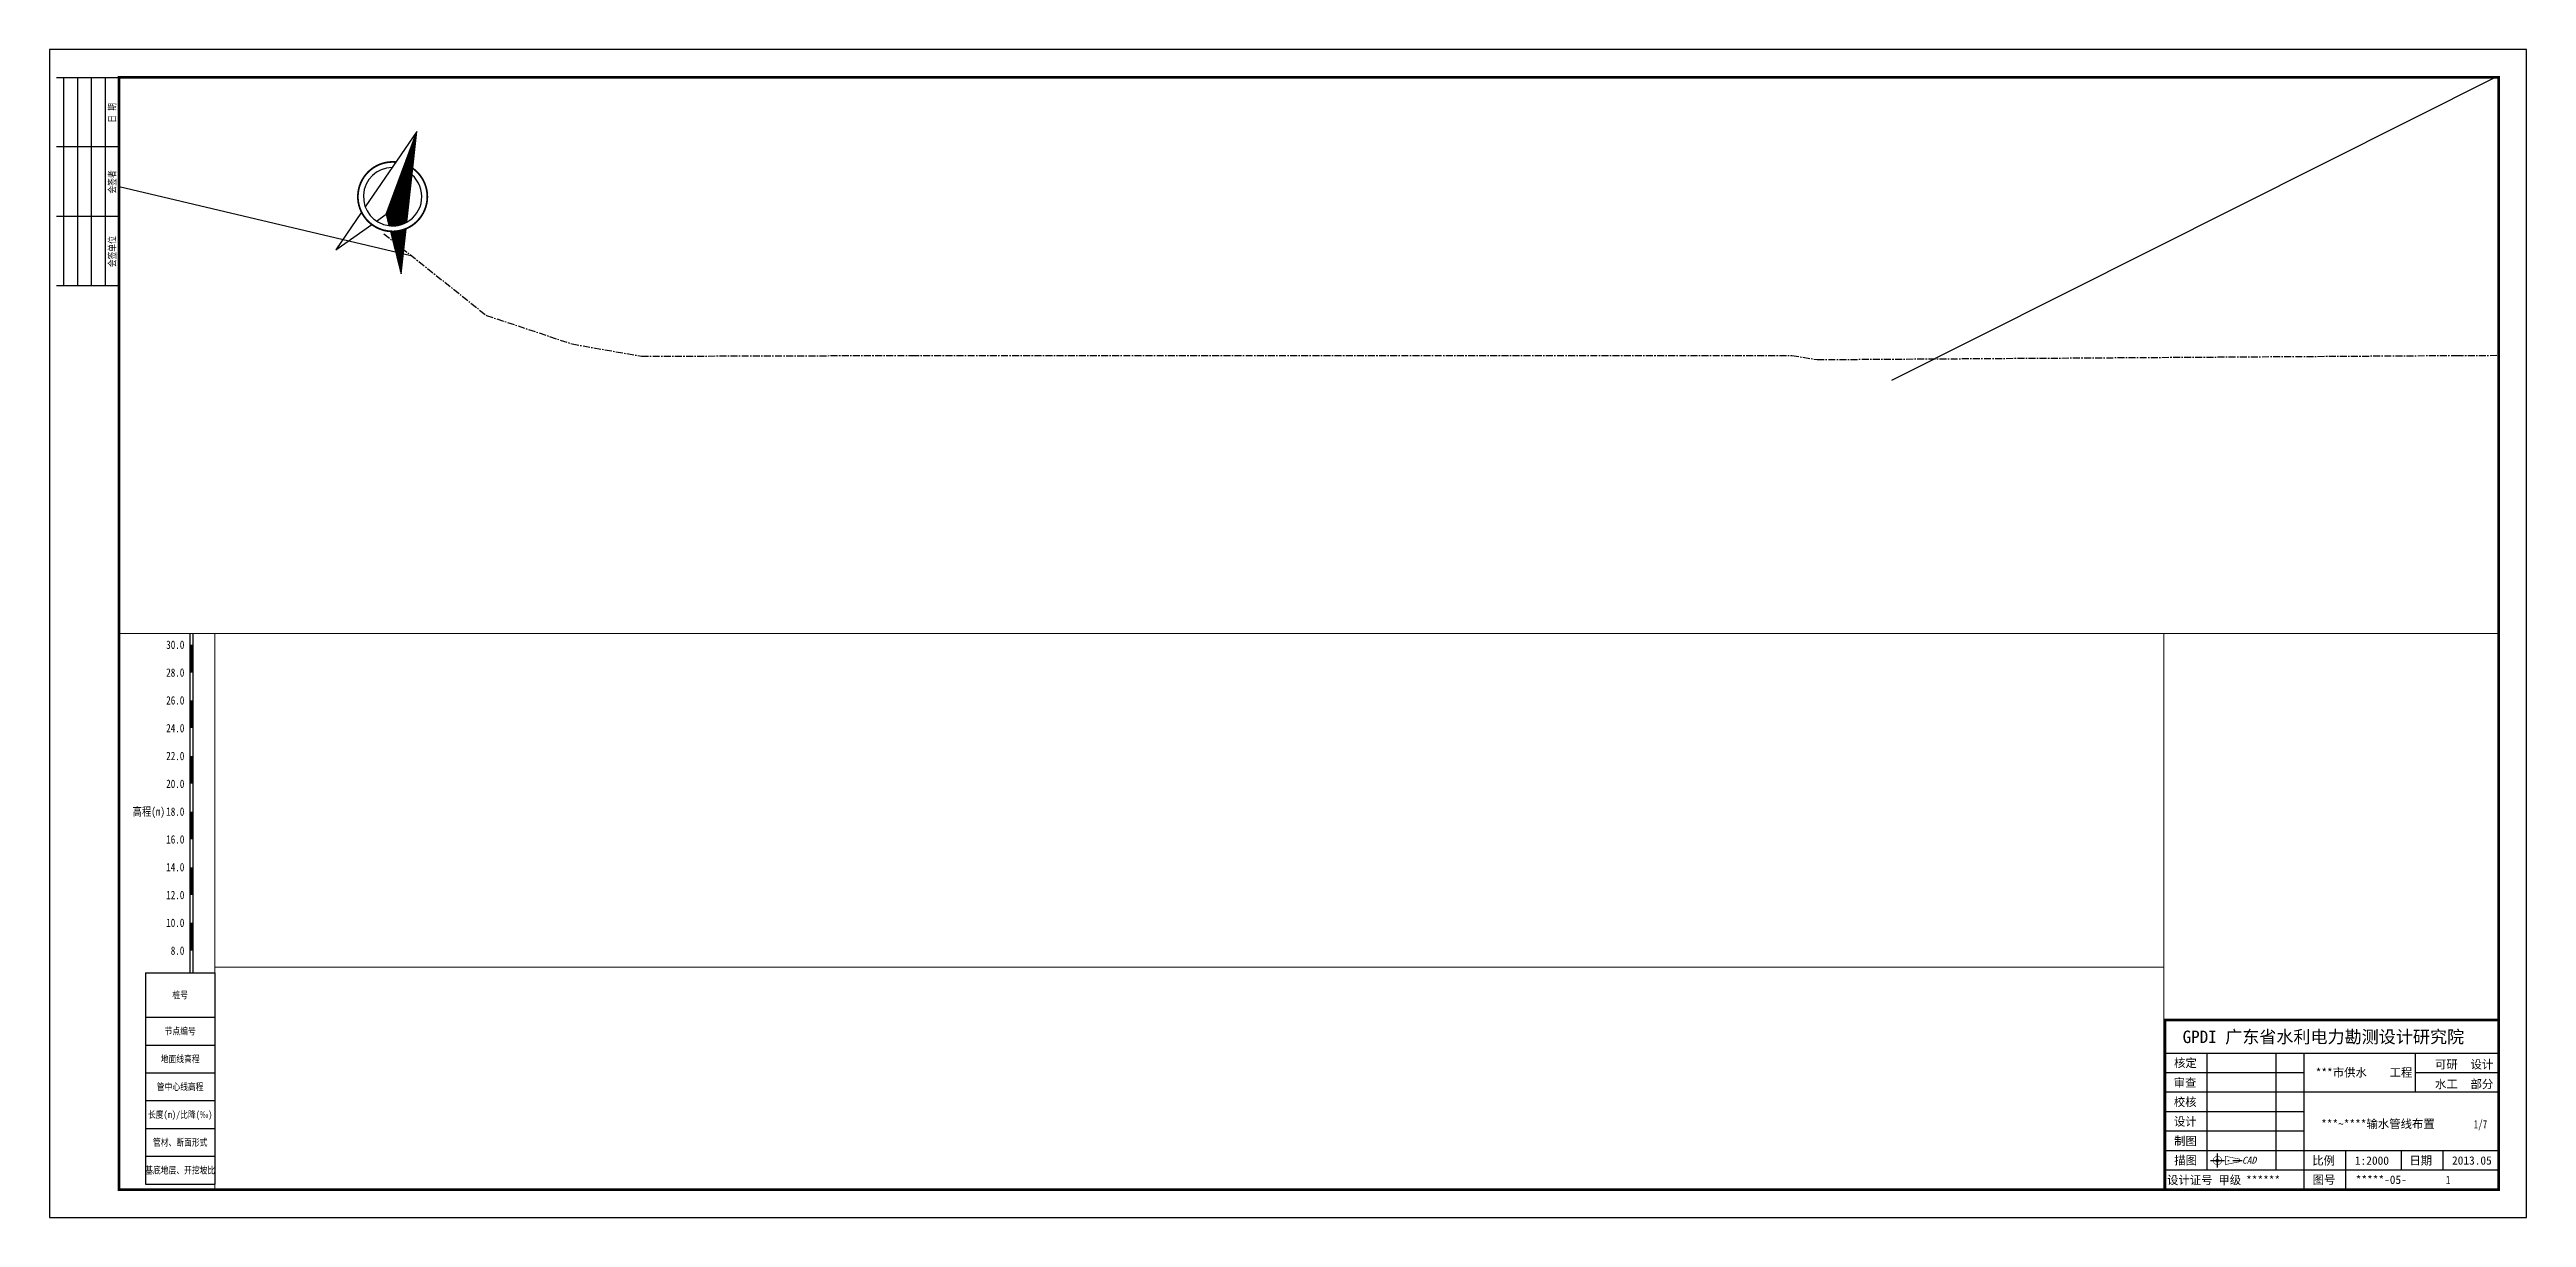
# Paper-space layout '1' of a CAD drawing. Header units: millimetres. Extents: x 0 to 891, y 0 to 420.
# The model-space entities are those that its viewports show. They can reach past a viewport. Long polylines and large blocks are cut down to what shows.
import ezdxf
from ezdxf.enums import TextEntityAlignment as Align

# ---------------------------------------------------------------- set-up
doc = ezdxf.new("R2010")
doc.units = ezdxf.units.MM
doc.linetypes.add('CENTER', pattern=[2, 1.25, -0.25, 0.25, -0.25])
for name, color, linetype in [('pipe_cen', 1, 'CENTER'), ('布局裁图', 3, 'Continuous'), ('附属设施', 2, 'Continuous')]:
    doc.layers.add(name, color=color, linetype=linetype)
doc.styles.add('FSD', font='')
doc.styles.add('HT', font='simhei.ttf', dxfattribs={"width": 0.8, "bigfont": 'hz.shx'})
doc.styles.get('FSD').set_extended_font_data('SimSun')

# ---------------------------------------------------------------- blocks, each defined once
blk = doc.blocks.new('sign')
at = {"color": 7}
for p, q in [((-20, 0), (-20, -75)), ((-15, 0), (-15, -75)), ((-10, 0), (-10, -75)), ((-5, 0), (-5, -75)), ((0, -25), (-22.5, -25)), ((0, -50), (-22.5, -50))]:
    blk.add_line(p, q, dxfattribs=at)
blk.add_lwpolyline([(-22.5, 0), (0, 0), (0, -75), (-22.5, -75)], dxfattribs=at)
at = {"color": 3, "style": 'FSD', "width": 0.8}
for s, p in [('日 期', (-1.24, -16.3)), ('会签者', (-1.2, -41.81)), ('会签单位', (-1.2, -68.28))]:
    blk.add_text(s, height=2.5, rotation=90, dxfattribs=at).set_placement(p)
blk = doc.blocks.new('图框')
at = {"color": 7, "ltscale": 8}
for p, q in [((761, 10), (761, 71)), ((881, 71), (881, 10))]:
    blk.add_line(p, q, dxfattribs=at)
at = {"color": 7}
for p, q in [((881, 59), (761, 59)), ((776, 59), (776, 17)), ((801, 17), (801, 59)), ((811, 10), (811, 59)), ((851, 59), (851, 45)), ((811, 52), (761, 52)), ((881, 45), (761, 45)), ((881, 52), (851, 52)), ((811, 38), (761, 38)), ((811, 31), (761, 31)), ((881, 24), (761, 24)), ((826, 10), (826, 24)), ((846, 17), (846, 24)), ((861, 17), (861, 24)), ((881, 17), (761, 17))]:
    blk.add_line(p, q, dxfattribs=at)
at = {"color": 1}
for p, q in [((777.36, 20.51), (782.36, 20.51)), ((779.86, 18.01), (779.86, 23.01)), ((783.61, 20.51), (784.11, 20.51)), ((785.36, 20.51), (788.7, 20.51))]:
    blk.add_line(p, q, dxfattribs=at)
blk.add_lwpolyline([(0, 0), (891, 0), (891, 420), (0, 420)], close=True)
at = {"const_width": 1}
blk.add_lwpolyline([(25, 10), (25, 410), (881, 410), (881, 10)], close=True, dxfattribs=at)
at = {"color": 7, "const_width": 1}
blk.add_lwpolyline([(761, 10), (761, 71), (881, 71), (881, 10)], close=True, dxfattribs=at)
at = {"color": 5, "const_width": 0.2}
for points in [[(781.35, 20.66, 39.991666), (781.36, 20.51, 0.025005)], [(780.45, 20.57, 39.991666), (780.46, 20.51, 0.025005)]]:
    blk.add_lwpolyline(points, format="xyb", close=True, dxfattribs=at)
blk.add_lwpolyline([(787.7, 20.01), (782.7, 19.01), (782.7, 22.01), (787.7, 21.01)], close=True, dxfattribs=at)
blk.add_blockref('sign', (25, 410))
at = {"color": 3, "style": 'HT'}
for s, height, p in [('GPDI 广东省水利电力勘测设计研究院', 4.5, (767.32, 62.71)), ('***市供水', 3, (815.18, 50.63)), ('工程', 3, (841.77, 50.63)), ('可研', 3, (858.09, 53.54)), ('设计', 3, (870.9, 53.54)), ('水工', 3, (858.09, 46.44)), ('部分', 3, (870.9, 46.44)), ('***~****输水管线布置', 3, (817.12, 32.13)), ('比例', 3, (813.95, 18.94)), ('1:2000', 3, (829.29, 18.94)), ('日期', 3, (848.89, 18.98)), ('2013.05', 3, (864.23, 18.98)), ('图号', 3, (814.08, 12.06)), ('*****-05-', 3, (829.59, 12.06))]:
    blk.add_text(s, height=height, dxfattribs=at).set_placement(p)
at = {"color": 3, "ltscale": 8, "style": 'HT'}
for s, p in [('核定', (764.23, 55.53)), ('审查', (764.08, 48.46)), ('校核', (764.15, 41.51)), ('设计', (764.16, 34.49)), ('制图', (764.25, 27.48)), ('描图', (764.31, 20.49))]:
    blk.add_text(s, height=3, dxfattribs=at).set_placement(p, align=Align.MIDDLE_LEFT)
at = {"color": 3, "style": 'HT', "oblique": 15}
blk.add_text('CAD', height=2.5, dxfattribs=at).set_placement((788.67, 19.33))
at = {"color": 3, "ltscale": 8, "style": 'HT'}
for s, p in [('设计证号 ', (761.71, 11.94)), ('甲级 ', (780.19, 11.94)), ('******', (790.15, 11.94))]:
    blk.add_text(s, height=3, dxfattribs=at).set_placement(p)
blk = doc.blocks.new('*X1')
at = {"color": 0}
for p, q in [((2.948, 5.027), (2.95, 5.029)), ((2.948, 5.013), (2.953, 5.017)), ((2.948, 4.999), (2.955, 5.006)), ((2.948, 4.985), (2.958, 4.995)), ((2.948, 4.97), (2.961, 4.983)), ((2.948, 4.956), (2.964, 4.972)), ((2.948, 4.942), (2.967, 4.961)), ((2.948, 4.928), (2.97, 4.949)), ((2.948, 4.914), (2.972, 4.938)), ((2.948, 4.9), (2.975, 4.927)), ((2.948, 4.886), (2.978, 4.916)), ((2.948, 4.871), (2.981, 4.904)), ((2.948, 4.857), (2.984, 4.893)), ((2.948, 4.843), (2.987, 4.882)), ((2.948, 4.829), (2.989, 4.87)), ((2.948, 4.815), (2.992, 4.859)), ((2.948, 4.801), (2.995, 4.848)), ((2.948, 4.787), (2.998, 4.836)), ((2.948, 4.772), (3.001, 4.825)), ((2.948, 4.758), (3.004, 4.814)), ((2.948, 4.744), (3.006, 4.802)), ((2.948, 4.73), (3.009, 4.791)), ((2.948, 4.716), (3.012, 4.78)), ((2.948, 4.702), (3.015, 4.768)), ((2.948, 4.688), (3.018, 4.757)), ((2.948, 4.673), (3.02, 4.746)), ((2.948, 4.659), (3.023, 4.735)), ((2.948, 4.645), (3.026, 4.723)), ((2.948, 4.631), (3.029, 4.712)), ((2.948, 4.617), (3.032, 4.701)), ((2.948, 4.603), (3.035, 4.689)), ((2.948, 4.589), (3.037, 4.678)), ((2.948, 4.574), (3.04, 4.667)), ((2.948, 4.56), (3.043, 4.655)), ((2.948, 4.546), (3.046, 4.644)), ((2.948, 4.532), (3.049, 4.633)), ((2.948, 4.518), (3.052, 4.621)), ((2.948, 4.504), (3.054, 4.61)), ((2.948, 4.49), (3.057, 4.599)), ((2.948, 4.475), (3.06, 4.587)), ((2.948, 4.461), (3.063, 4.576)), ((2.948, 4.447), (3.066, 4.565)), ((2.948, 4.433), (3.069, 4.554)), ((2.948, 4.419), (3.071, 4.542)), ((2.948, 4.405), (3.074, 4.531)), ((2.948, 4.391), (3.077, 4.52)), ((2.948, 4.376), (3.08, 4.508)), ((2.948, 4.362), (3.083, 4.497)), ((2.948, 4.348), (3.086, 4.486)), ((2.948, 4.334), (3.088, 4.474)), ((2.948, 4.32), (3.091, 4.463)), ((2.948, 4.306), (3.094, 4.452)), ((2.948, 4.292), (3.097, 4.44)), ((2.948, 4.277), (3.1, 4.429)), ((2.948, 4.263), (3.103, 4.418)), ((2.948, 4.249), (3.105, 4.406)), ((2.948, 4.235), (3.108, 4.395)), ((2.948, 4.221), (3.111, 4.384)), ((2.948, 4.207), (3.114, 4.372)), ((2.948, 4.193), (3.117, 4.361)), ((2.948, 4.178), (3.119, 4.35)), ((2.948, 4.164), (3.122, 4.339)), ((2.948, 4.15), (3.125, 4.327)), ((2.948, 4.136), (3.128, 4.316)), ((2.948, 4.122), (3.131, 4.305)), ((2.948, 4.108), (3.134, 4.293)), ((2.948, 4.094), (3.136, 4.282)), ((2.948, 4.079), (3.139, 4.271)), ((2.948, 4.065), (3.142, 4.259)), ((2.948, 4.051), (3.145, 4.248)), ((2.948, 4.037), (3.148, 4.237)), ((2.948, 4.023), (3.151, 4.225)), ((2.948, 4.009), (3.153, 4.214)), ((2.948, 3.995), (3.156, 4.203)), ((2.948, 3.98), (3.159, 4.191)), ((2.948, 3.966), (3.162, 4.18)), ((2.948, 3.952), (3.165, 4.169)), ((2.948, 3.938), (3.168, 4.158)), ((2.948, 3.924), (3.17, 4.146)), ((2.948, 3.91), (3.173, 4.135)), ((2.948, 3.896), (3.176, 4.124)), ((2.948, 3.881), (3.179, 4.112)), ((2.948, 3.867), (3.182, 4.101)), ((2.948, 3.853), (3.185, 4.09)), ((2.948, 3.839), (3.187, 4.078)), ((2.948, 3.825), (3.19, 4.067)), ((2.948, 3.811), (3.193, 4.056)), ((2.948, 3.797), (3.196, 4.044)), ((2.948, 3.782), (3.199, 4.033)), ((2.948, 3.768), (3.202, 4.022)), ((2.953, 3.759), (3.204, 4.01)), ((2.958, 3.75), (3.207, 3.999)), ((2.964, 3.742), (3.21, 3.988)), ((2.97, 3.733), (3.213, 3.977)), ((2.976, 3.725), (3.216, 3.965)), ((2.981, 3.717), (3.218, 3.954)), ((2.987, 3.708), (3.221, 3.943)), ((2.993, 3.7), (3.224, 3.931)), ((2.999, 3.691), (3.227, 3.92)), ((3.004, 3.683), (3.23, 3.909)), ((3.01, 3.675), (3.233, 3.897)), ((3.016, 3.666), (3.235, 3.886)), ((3.022, 3.658), (3.238, 3.875)), ((3.027, 3.65), (3.241, 3.863)), ((3.033, 3.641), (3.244, 3.852)), ((3.039, 3.633), (3.247, 3.841)), ((3.048, 3.627), (3.25, 3.829)), ((3.067, 3.633), (3.252, 3.818)), ((3.088, 3.639), (3.255, 3.807)), ((3.111, 3.648), (3.258, 3.795)), ((3.137, 3.66), (3.261, 3.784)), ((3.169, 3.679), (3.264, 3.773)), ((3.223, 3.718), (3.266, 3.76))]:
    blk.add_line(p, q, dxfattribs=at)
blk = doc.blocks.new('*X0')
at = {"color": 0}
for p, q in [((3.102, 3.54), (3.132, 3.57)), ((3.108, 3.532), (3.157, 3.581)), ((3.114, 3.524), (3.185, 3.595)), ((3.119, 3.515), (3.219, 3.615)), ((3.125, 3.507), (3.276, 3.658)), ((3.131, 3.498), (3.292, 3.66)), ((3.137, 3.49), (3.295, 3.648)), ((3.142, 3.482), (3.298, 3.637)), ((3.148, 3.473), (3.301, 3.626)), ((3.154, 3.465), (3.303, 3.614)), ((3.16, 3.457), (3.306, 3.603)), ((3.165, 3.448), (3.309, 3.592)), ((3.171, 3.44), (3.312, 3.581)), ((3.177, 3.431), (3.315, 3.569)), ((3.096, 3.549), (3.11, 3.562)), ((3.183, 3.423), (3.317, 3.558)), ((3.188, 3.415), (3.32, 3.547)), ((3.194, 3.406), (3.323, 3.535)), ((3.2, 3.398), (3.326, 3.524)), ((3.206, 3.389), (3.329, 3.513)), ((3.211, 3.381), (3.332, 3.501)), ((3.217, 3.373), (3.334, 3.49)), ((3.223, 3.364), (3.337, 3.479)), ((3.229, 3.356), (3.34, 3.467)), ((3.234, 3.347), (3.343, 3.456)), ((3.24, 3.339), (3.346, 3.445)), ((3.246, 3.331), (3.349, 3.433)), ((3.252, 3.322), (3.351, 3.422)), ((3.257, 3.314), (3.354, 3.411)), ((3.263, 3.305), (3.357, 3.4)), ((3.269, 3.297), (3.36, 3.388)), ((3.275, 3.289), (3.363, 3.377)), ((3.28, 3.28), (3.366, 3.366)), ((3.286, 3.272), (3.368, 3.354)), ((3.292, 3.263), (3.371, 3.343)), ((3.298, 3.255), (3.374, 3.332)), ((3.303, 3.247), (3.377, 3.32)), ((3.309, 3.238), (3.38, 3.309)), ((3.315, 3.23), (3.383, 3.298)), ((3.321, 3.222), (3.385, 3.286)), ((3.326, 3.213), (3.388, 3.275)), ((3.332, 3.205), (3.391, 3.264)), ((3.338, 3.196), (3.394, 3.252)), ((3.344, 3.188), (3.397, 3.241)), ((3.349, 3.18), (3.4, 3.23)), ((3.355, 3.171), (3.402, 3.218)), ((3.361, 3.163), (3.405, 3.207)), ((3.367, 3.154), (3.408, 3.196)), ((3.372, 3.146), (3.411, 3.185)), ((3.378, 3.138), (3.414, 3.173)), ((3.384, 3.129), (3.416, 3.162)), ((3.39, 3.121), (3.419, 3.151)), ((3.395, 3.112), (3.422, 3.139)), ((3.401, 3.104), (3.425, 3.128)), ((3.407, 3.096), (3.428, 3.117)), ((3.413, 3.087), (3.431, 3.105)), ((3.418, 3.079), (3.433, 3.094)), ((3.424, 3.07), (3.436, 3.083)), ((3.43, 3.062), (3.439, 3.071)), ((3.436, 3.054), (3.442, 3.06)), ((3.441, 3.045), (3.445, 3.049)), ((3.447, 3.037), (3.448, 3.037))]:
    blk.add_line(p, q, dxfattribs=at)
blk = doc.blocks.new('zbz')
for p, q in [((0, 0), (-0.318, -1.274)), ((0, -1.27), (0, 0)), ((0.318, -1.274), (0, 0)), ((-0.341, -1.365), (-0.5, -2)), ((-0.095, -1.409), (0, -1.27)), ((0, -1.27), (0.095, -1.409)), ((0.5, -2), (0.341, -1.365)), ((-0.5, -2), (-0.143, -1.479)), ((0.143, -1.479), (0.5, -2))]:
    blk.add_line(p, q)
at = {"const_width": 0.025}
for points in [[(-0.129, -0.517, 1.014443), (0.143, -1.479, 1.014443)], [(0.341, -1.365, 0.588844), (0.129, -0.517, 1.014443)], [(0.143, -1.479, 0.115834), (0.341, -1.365, 1.014443)]]:
    blk.add_lwpolyline(points, format="xyb", dxfattribs=at)
for start, end in [(111.2477, 283.0769), (319.3202, 68.7523), (283.0769, 319.3202)]:
    blk.add_arc((0, -1), 0.42, start, end)
for name in ['*X1', '*X0']:
    blk.add_blockref(name, (-2.948, -5.035))
blk = doc.blocks.new('指北针')
at = {"xscale": 25, "yscale": 25, "zscale": 25}
blk.add_blockref('zbz', (12.5, 50), dxfattribs=at)

msp = doc.modelspace()

# ---------------------------------------------------------------- linework, layer by layer
at = {"layer": 'pipe_cen'}
msp.add_lwpolyline([(39440674.434, 2548398.738), (39440763.897, 2548369.355), (39440828.862, 2548371.498), (39440878.8146, 2548380.6329), (39441061.085, 2548448.796), (39441654.556, 2548668.804), (39441672.7348, 2548672.34), (39442103.028, 2548835.059), (39442398.0185, 2548945.2458)], dxfattribs=at)
msp.add_lwpolyline([(39440674.434, 2548398.738), (39440763.897, 2548369.355), (39440828.862, 2548371.498), (39440878.8146, 2548380.6329), (39441061.085, 2548448.796), (39441654.556, 2548668.804), (39441672.7348, 2548672.34), (39442103.028, 2548835.059), (39442398.0185, 2548945.2458)], dxfattribs=at)
msp.add_lwpolyline([(39440674.434, 2548398.738), (39440763.897, 2548369.355), (39440828.862, 2548371.498), (39440878.8146, 2548380.6329), (39441061.085, 2548448.796), (39441654.556, 2548668.804), (39441672.7348, 2548672.34), (39442103.028, 2548835.059), (39442398.0185, 2548945.2458)], dxfattribs=at)
msp.add_lwpolyline([(39440674.434, 2548398.738), (39440763.897, 2548369.355), (39440828.862, 2548371.498), (39440878.8146, 2548380.6329), (39441061.085, 2548448.796), (39441654.556, 2548668.804), (39441672.7348, 2548672.34), (39442103.028, 2548835.059), (39442398.0185, 2548945.2458)], dxfattribs=at)
msp.add_lwpolyline([(39440674.434, 2548398.738), (39440763.897, 2548369.355), (39440828.862, 2548371.498), (39440878.8146, 2548380.6329), (39441061.085, 2548448.796), (39441654.556, 2548668.804), (39441672.7348, 2548672.34), (39442103.028, 2548835.059), (39442398.0185, 2548945.2458)], dxfattribs=at)
msp.add_lwpolyline([(39440674.434, 2548398.738), (39440763.897, 2548369.355), (39440828.862, 2548371.498), (39440878.8146, 2548380.6329), (39441061.085, 2548448.796), (39441654.556, 2548668.804), (39441672.7348, 2548672.34), (39442103.028, 2548835.059), (39442398.0185, 2548945.2458)], dxfattribs=at)
msp.add_lwpolyline([(39440674.434, 2548398.738), (39440763.897, 2548369.355), (39440828.862, 2548371.498), (39440878.8146, 2548380.6329), (39441061.085, 2548448.796), (39441654.556, 2548668.804), (39441672.7348, 2548672.34), (39442103.028, 2548835.059), (39442398.0185, 2548945.2458)], dxfattribs=at)
msp.add_lwpolyline([(39440674.434, 2548398.738), (39440763.897, 2548369.355), (39440828.862, 2548371.498), (39440878.8146, 2548380.6329), (39441061.085, 2548448.796), (39441654.556, 2548668.804), (39441672.7348, 2548672.34), (39442103.028, 2548835.059), (39442398.0185, 2548945.2458)], dxfattribs=at)
msp.add_lwpolyline([(39440674.434, 2548398.738), (39440763.897, 2548369.355), (39440828.862, 2548371.498), (39440878.8146, 2548380.6329), (39441061.085, 2548448.796), (39441654.556, 2548668.804), (39441672.7348, 2548672.34), (39442103.028, 2548835.059), (39442398.0185, 2548945.2458)], dxfattribs=at)
msp.add_lwpolyline([(39440674.434, 2548398.738), (39440763.897, 2548369.355), (39440828.862, 2548371.498), (39440878.8146, 2548380.6329), (39441061.085, 2548448.796), (39441654.556, 2548668.804), (39441672.7348, 2548672.34), (39442103.028, 2548835.059), (39442398.0185, 2548945.2458)], dxfattribs=at)
msp.add_lwpolyline([(39440674.434, 2548398.738), (39440763.897, 2548369.355), (39440828.862, 2548371.498), (39440878.8146, 2548380.6329), (39441061.085, 2548448.796), (39441654.556, 2548668.804), (39441672.7348, 2548672.34), (39442103.028, 2548835.059), (39442398.0185, 2548945.2458)], dxfattribs=at)
msp.add_lwpolyline([(39440674.434, 2548398.738), (39440763.897, 2548369.355), (39440828.862, 2548371.498), (39440878.8146, 2548380.6329), (39441061.085, 2548448.796), (39441654.556, 2548668.804), (39441672.7348, 2548672.34), (39442103.028, 2548835.059), (39442398.0185, 2548945.2458)], dxfattribs=at)
msp.add_lwpolyline([(39440674.434, 2548398.738), (39440763.897, 2548369.355), (39440828.862, 2548371.498), (39440878.8146, 2548380.6329), (39441061.085, 2548448.796), (39441654.556, 2548668.804), (39441672.7348, 2548672.34), (39442103.028, 2548835.059), (39442398.0185, 2548945.2458)], dxfattribs=at)
msp.add_lwpolyline([(39440674.434, 2548398.738), (39440763.897, 2548369.355), (39440828.862, 2548371.498), (39440878.8146, 2548380.6329), (39441061.085, 2548448.796), (39441654.556, 2548668.804), (39441672.7348, 2548672.34), (39442103.028, 2548835.059), (39442398.0185, 2548945.2458)], dxfattribs=at)
msp.add_lwpolyline([(39440674.434, 2548398.738), (39440763.897, 2548369.355), (39440828.862, 2548371.498), (39440878.8146, 2548380.6329), (39441061.085, 2548448.796), (39441654.556, 2548668.804), (39441672.7348, 2548672.34), (39442103.028, 2548835.059), (39442398.0185, 2548945.2458)], dxfattribs=at)
msp.add_lwpolyline([(39440674.434, 2548398.738), (39440763.897, 2548369.355), (39440828.862, 2548371.498), (39440878.8146, 2548380.6329), (39441061.085, 2548448.796), (39441654.556, 2548668.804), (39441672.7348, 2548672.34), (39442103.028, 2548835.059), (39442398.0185, 2548945.2458)], dxfattribs=at)
msp.add_lwpolyline([(39440674.434, 2548398.738), (39440763.897, 2548369.355), (39440828.862, 2548371.498), (39440878.8146, 2548380.6329), (39441061.085, 2548448.796), (39441654.556, 2548668.804), (39441672.7348, 2548672.34), (39442103.028, 2548835.059), (39442398.0185, 2548945.2458)], dxfattribs=at)
msp.add_lwpolyline([(39440674.434, 2548398.738), (39440763.897, 2548369.355), (39440828.862, 2548371.498), (39440878.8146, 2548380.6329), (39441061.085, 2548448.796), (39441654.556, 2548668.804), (39441672.7348, 2548672.34), (39442103.028, 2548835.059), (39442398.0185, 2548945.2458)], dxfattribs=at)
msp.add_lwpolyline([(39440674.434, 2548398.738), (39440763.897, 2548369.355), (39440828.862, 2548371.498), (39440878.8146, 2548380.6329), (39441061.085, 2548448.796), (39441654.556, 2548668.804), (39441672.7348, 2548672.34), (39442103.028, 2548835.059), (39442398.0185, 2548945.2458)], dxfattribs=at)
msp.add_lwpolyline([(39440674.434, 2548398.738), (39440763.897, 2548369.355), (39440828.862, 2548371.498), (39440878.8146, 2548380.6329), (39441061.085, 2548448.796), (39441654.556, 2548668.804), (39441672.7348, 2548672.34), (39442103.028, 2548835.059), (39442398.0185, 2548945.2458)], dxfattribs=at)
msp.add_lwpolyline([(39440674.434, 2548398.738), (39440763.897, 2548369.355), (39440828.862, 2548371.498), (39440878.8146, 2548380.6329), (39441061.085, 2548448.796), (39441654.556, 2548668.804), (39441672.7348, 2548672.34), (39442103.028, 2548835.059), (39442398.0185, 2548945.2458)], dxfattribs=at)
msp.add_lwpolyline([(39440674.434, 2548398.738), (39440763.897, 2548369.355), (39440828.862, 2548371.498), (39440878.8146, 2548380.6329), (39441061.085, 2548448.796), (39441654.556, 2548668.804), (39441672.7348, 2548672.34), (39442103.028, 2548835.059), (39442398.0185, 2548945.2458)], dxfattribs=at)
msp.add_lwpolyline([(39440674.434, 2548398.738), (39440763.897, 2548369.355), (39440828.862, 2548371.498), (39440878.8146, 2548380.6329), (39441061.085, 2548448.796), (39441654.556, 2548668.804), (39441672.7348, 2548672.34), (39442103.028, 2548835.059), (39442398.0185, 2548945.2458)], dxfattribs=at)
msp.add_lwpolyline([(39440674.434, 2548398.738), (39440763.897, 2548369.355), (39440828.862, 2548371.498), (39440878.8146, 2548380.6329), (39441061.085, 2548448.796), (39441654.556, 2548668.804), (39441672.7348, 2548672.34), (39442103.028, 2548835.059), (39442398.0185, 2548945.2458)], dxfattribs=at)
msp.add_lwpolyline([(39440674.434, 2548398.738), (39440763.897, 2548369.355), (39440828.862, 2548371.498), (39440878.8146, 2548380.6329), (39441061.085, 2548448.796), (39441654.556, 2548668.804), (39441672.7348, 2548672.34), (39442103.028, 2548835.059), (39442398.0185, 2548945.2458)], dxfattribs=at)
msp.add_lwpolyline([(39440674.434, 2548398.738), (39440763.897, 2548369.355), (39440828.862, 2548371.498), (39440878.8146, 2548380.6329), (39441061.085, 2548448.796), (39441654.556, 2548668.804), (39441672.7348, 2548672.34), (39442103.028, 2548835.059), (39442398.0185, 2548945.2458)], dxfattribs=at)
msp.add_lwpolyline([(39440674.434, 2548398.738), (39440763.897, 2548369.355), (39440828.862, 2548371.498), (39440878.8146, 2548380.6329), (39441061.085, 2548448.796), (39441654.556, 2548668.804), (39441672.7348, 2548672.34), (39442103.028, 2548835.059), (39442398.0185, 2548945.2458)], dxfattribs=at)
msp.add_lwpolyline([(39440674.434, 2548398.738), (39440763.897, 2548369.355), (39440828.862, 2548371.498), (39440878.8146, 2548380.6329), (39441061.085, 2548448.796), (39441654.556, 2548668.804), (39441672.7348, 2548672.34), (39442103.028, 2548835.059), (39442398.0185, 2548945.2458)], dxfattribs=at)
msp.add_lwpolyline([(39440674.434, 2548398.738), (39440763.897, 2548369.355), (39440828.862, 2548371.498), (39440878.8146, 2548380.6329), (39441061.085, 2548448.796), (39441654.556, 2548668.804), (39441672.7348, 2548672.34), (39442103.028, 2548835.059), (39442398.0185, 2548945.2458)], dxfattribs=at)
msp.add_lwpolyline([(39440674.434, 2548398.738), (39440763.897, 2548369.355), (39440828.862, 2548371.498), (39440878.8146, 2548380.6329), (39441061.085, 2548448.796), (39441654.556, 2548668.804), (39441672.7348, 2548672.34), (39442103.028, 2548835.059), (39442398.0185, 2548945.2458)], dxfattribs=at)
msp.add_lwpolyline([(39440674.434, 2548398.738), (39440763.897, 2548369.355), (39440828.862, 2548371.498), (39440878.8146, 2548380.6329), (39441061.085, 2548448.796), (39441654.556, 2548668.804), (39441672.7348, 2548672.34), (39442103.028, 2548835.059), (39442398.0185, 2548945.2458)], dxfattribs=at)
msp.add_lwpolyline([(39440674.434, 2548398.738), (39440763.897, 2548369.355), (39440828.862, 2548371.498), (39440878.8146, 2548380.6329), (39441061.085, 2548448.796), (39441654.556, 2548668.804), (39441672.7348, 2548672.34), (39442103.028, 2548835.059), (39442398.0185, 2548945.2458)], dxfattribs=at)
at = {"layer": '附属设施', "color": 4}
msp.add_lwpolyline([(39442826.5658, 2549854.6925), (39441727.9529, 2548676.749)], dxfattribs=at)
at = {"layer": '附属设施'}
msp.add_lwpolyline([(39438795.4017, 2548270.6562), (39439726.2377, 2548270.6562), (39440698.0473, 2548390.9825)], dxfattribs=at)

psp = doc.layouts.new('1')

# ---------------------------------------------------------------- linework, layer by layer
at = {"layer": '布局裁图'}
for points in [[(50.5, 210), (50.5, 88)], [(51.5, 210), (51.5, 88)], [(34.5, 88), (59.5, 88)], [(34.5, 88), (34.5, 12)], [(59.5, 88), (59.5, 12)], [(34.5, 72), (59.5, 72)], [(34.5, 62), (59.5, 62)], [(34.5, 52), (59.5, 52)], [(34.5, 42), (59.5, 42)], [(34.5, 32), (59.5, 32)], [(34.5, 22), (59.5, 22)], [(34.5, 12), (59.5, 12)]]:
    psp.add_lwpolyline(points, dxfattribs=at)
for points in [[(50.5, 205.96), (51.5, 205.96), (50.5, 195.96), (51.5, 195.96)], [(50.5, 185.96), (51.5, 185.96), (50.5, 175.96), (51.5, 175.96)], [(50.5, 165.96), (51.5, 165.96), (50.5, 155.96), (51.5, 155.96)], [(50.5, 145.96), (51.5, 145.96), (50.5, 135.96), (51.5, 135.96)], [(50.5, 125.96), (51.5, 125.96), (50.5, 115.96), (51.5, 115.96)], [(50.5, 105.96), (51.5, 105.96), (50.5, 95.96), (51.5, 95.96)]]:
    psp.add_solid(points, dxfattribs=at)

# ---------------------------------------------------------------- block references
psp.add_blockref('图框', (0, 0), dxfattribs=at)
at = {"layer": '布局裁图', "rotation": 339.6595522580289}
psp.add_blockref('指北针', (103, 348), dxfattribs=at)

# ---------------------------------------------------------------- texts
at = {"layer": '布局裁图', "style": 'HT', "width": 0.8}
for s, p in [('30.0', (48.5, 205.96)), ('28.0', (48.5, 195.96)), ('26.0', (48.5, 185.96)), ('24.0', (48.5, 175.96)), ('22.0', (48.5, 165.96)), ('20.0', (48.5, 155.96)), ('高程(m)', (41.5, 145.96)), ('18.0', (48.5, 145.96)), ('16.0', (48.5, 135.96)), ('14.0', (48.5, 125.96)), ('12.0', (48.5, 115.96)), ('10.0', (48.5, 105.96)), ('8.0', (48.5, 95.96))]:
    psp.add_text(s, height=3, dxfattribs=at).set_placement(p, align=Align.MIDDLE_RIGHT)
for s, p in [('桩号', (47, 80)), ('节点编号', (47, 67)), ('地面线高程', (47, 57)), ('管中心线高程', (47, 47)), ('长度(m)/比降(‰)', (47, 37)), ('管材、断面形式', (47, 27)), ('基底地层、开挖坡比', (47, 17))]:
    psp.add_text(s, height=2.5, dxfattribs=at).set_placement(p, align=Align.MIDDLE_CENTER)
for s, p in [('1/7', (872, 32)), ('1', (862, 12))]:
    psp.add_text(s, height=3, dxfattribs=at).set_placement(p)

# ---------------------------------------------------------------- viewports
at = {"layer": '布局裁图', "view_twist_angle": 339.65955225803}
psp.add_viewport(center=(453, 310), size=(856, 200), view_center_point=(37867786.0254, -11320083.5395), view_height=400, dxfattribs=at)
at = {"layer": '布局裁图'}
for center, size, view_center_point, view_height, status in [((410, 150), (701, 120), (39452982.1809, 2548677.3298), 240, 3), ((410, 50), (701, 80), (39452982.1809, 2548201.7491), 160, 4)]:
    psp.add_viewport(center=center, size=size, view_center_point=view_center_point, view_height=view_height, status=status, dxfattribs=at)

doc.saveas('drawing.dxf')
